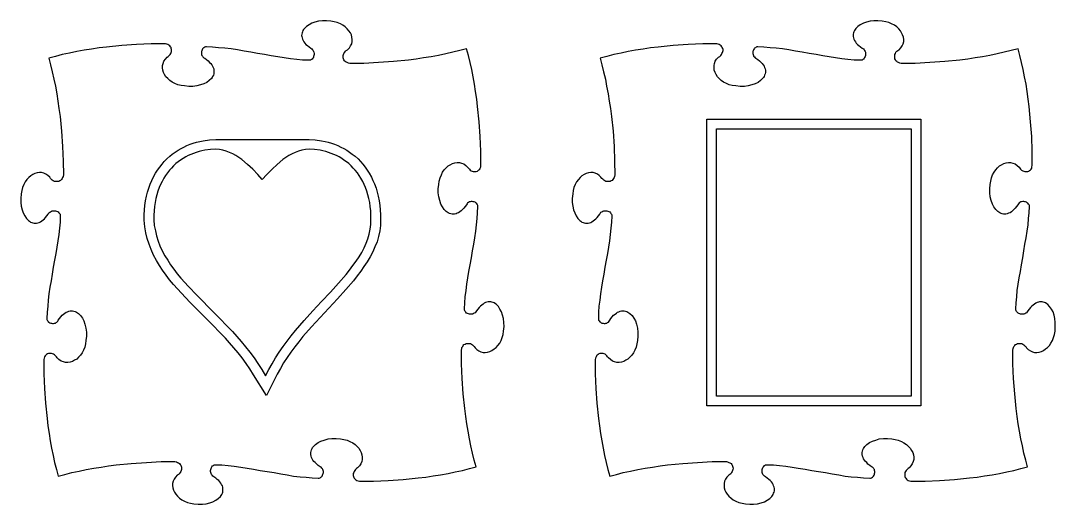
# Model space of a CAD drawing. Extents: x -562 to 1139, y -847 to -647.
# Drawn here: x -562.2 to -134, y -846.6 to -646.5 of the extents above; entities that cross this region are included whole.
import ezdxf

# ---------------------------------------------------------------- set-up
doc = ezdxf.new("R2010")
doc.units = 0
doc.layers.get('0').update_dxf_attribs({"linetype": 'CONTINUOUS'})

# ---------------------------------------------------------------- blocks, each defined once
blk = doc.blocks.new('WMF2')
at = {"color": 29}
for points in [[(128.95, -17.76), (125.17, -17.2), (121.53, -16.5), (118.04, -15.94), (114.54, -15.38), (111.04, -14.96), (107.69, -14.68), (104.47, -14.41), (101.11, -14.27), (100.56, -14.27), (100.14, -14.41), (99.72, -14.68), (99.3, -14.96), (99.02, -15.38), (98.74, -15.8), (98.6, -16.36), (98.46, -16.78), (98.32, -17.34), (98.32, -17.9), (98.46, -18.32), (98.6, -18.88), (98.88, -19.3), (99.16, -19.72), (99.58, -20.14), (100.14, -20.42), (101.11, -21.12), (101.95, -21.82), (102.79, -22.66), (103.49, -23.36), (104.05, -24.05), (104.47, -24.75), (104.75, -25.45), (105.03, -26.15), (105.17, -26.99), (105.17, -27.69), (105.17, -28.25), (105.03, -28.95), (104.89, -29.65), (104.47, -30.35), (104.19, -30.91), (103.77, -31.47), (102.65, -32.59), (101.25, -33.57), (99.58, -34.4), (97.9, -34.96), (95.8, -35.52), (93.7, -35.8), (91.46, -35.8), (89.09, -35.52), (87.27, -35.24), (85.45, -34.82), (83.91, -34.12), (82.37, -33.43), (81.12, -32.59), (80, -31.47), (79.02, -30.49), (78.32, -29.23), (77.76, -28.11), (77.34, -26.85), (77.2, -25.59), (77.2, -24.33), (77.48, -23.22), (77.9, -21.96), (78.74, -20.84), (79.72, -19.86), (80.28, -19.44), (80.84, -18.88), (81.26, -18.46), (81.68, -17.9), (81.81, -17.34), (82.09, -16.78), (82.09, -16.22), (82.09, -15.66), (81.95, -15.1), (81.81, -14.54), (81.54, -14.13), (81.12, -13.71), (80.7, -13.29), (80.14, -13.01), (79.44, -12.73), (78.74, -12.59), (71.05, -12.59), (63.07, -13.01), (54.96, -13.57), (46.71, -14.41), (42.66, -14.82), (38.6, -15.52), (34.54, -16.08), (30.49, -16.78), (26.57, -17.62), (22.66, -18.46), (18.88, -19.44), (15.24, -20.42), (16.22, -24.05), (17.2, -27.83), (18.04, -31.75), (18.88, -35.66), (19.58, -39.72), (20.28, -43.77), (20.84, -47.83), (21.4, -52.03), (22.24, -60.14), (22.8, -68.39), (23.08, -76.36), (23.22, -83.91), (23.08, -84.75), (22.8, -85.31), (22.52, -85.87), (22.24, -86.43), (21.68, -86.85), (21.26, -87.13), (20.7, -87.41), (20.14, -87.55), (19.58, -87.55), (18.88, -87.55), (18.32, -87.41), (17.76, -87.13), (17.2, -86.71), (16.64, -86.29), (16.22, -85.87), (15.8, -85.17), (14.82, -84.19), (13.71, -83.49), (12.59, -82.93), (11.33, -82.65), (10.21, -82.65), (8.95, -82.79), (7.69, -83.07), (6.57, -83.63), (5.45, -84.47), (4.34, -85.31), (3.36, -86.43), (2.38, -87.69), (1.68, -89.09), (0.98, -90.77), (0.56, -92.44), (0.28, -94.26), (0, -96.64), (0.14, -98.88), (0.28, -100.97), (0.84, -102.93), (1.4, -104.61), (2.24, -106.15), (3.08, -107.55), (4.2, -108.67), (4.76, -109.09), (5.31, -109.51), (6.01, -109.79), (6.57, -109.93), (7.27, -110.07), (7.97, -110.21), (8.67, -110.07), (9.37, -109.93), (10.07, -109.79), (10.77, -109.37), (11.47, -108.95), (12.17, -108.39), (12.87, -107.83), (13.57, -106.99), (14.27, -106.15), (14.96, -105.17), (15.38, -104.61), (15.8, -104.19), (16.22, -103.91), (16.78, -103.63), (17.2, -103.49), (17.76, -103.35), (18.32, -103.35), (18.88, -103.49), (19.44, -103.63), (20, -103.77), (20.42, -104.05), (20.84, -104.47), (21.12, -104.89), (21.4, -105.31), (21.54, -105.73), (21.54, -106.29), (21.4, -109.51), (21.12, -112.86), (20.7, -116.22), (20.28, -119.72), (19.72, -123.21), (19.16, -126.71), (18.46, -130.34), (17.76, -134.12), (17.2, -137.9), (16.5, -141.53), (15.94, -145.03), (15.38, -148.53), (14.96, -152.02), (14.68, -155.38), (14.41, -158.59), (14.27, -161.95), (14.27, -162.51), (14.41, -162.93), (14.68, -163.35), (14.96, -163.77), (15.38, -164.05), (15.8, -164.33), (16.36, -164.47), (16.78, -164.61), (17.34, -164.75), (17.9, -164.75), (18.32, -164.61), (18.88, -164.47), (19.3, -164.19), (19.72, -163.91), (20.14, -163.49), (20.42, -162.93), (21.12, -161.95), (21.82, -161.11), (22.66, -160.27), (23.36, -159.57), (24.05, -159.01), (24.75, -158.59), (25.45, -158.32), (26.15, -158.04), (26.99, -157.9), (27.69, -157.9), (28.25, -157.9), (28.95, -158.04), (29.65, -158.18), (30.35, -158.59), (30.91, -158.87), (31.47, -159.29), (32.59, -160.41), (33.57, -161.81), (34.4, -163.35), (34.96, -165.17), (35.52, -167.27), (35.8, -169.36), (35.8, -171.6), (35.52, -173.98), (35.24, -175.8), (34.82, -177.62), (34.12, -179.15), (33.43, -180.69), (32.59, -181.95), (31.47, -183.07), (30.49, -184.05), (29.23, -184.75), (28.11, -185.31), (26.85, -185.73), (25.59, -185.87), (24.33, -185.87), (23.22, -185.59), (21.96, -185.17), (20.84, -184.33), (19.86, -183.35), (19.44, -182.79), (18.88, -182.23), (18.46, -181.81), (17.9, -181.39), (17.34, -181.25), (16.78, -180.97), (16.22, -180.97), (15.66, -180.97), (15.1, -181.11), (14.54, -181.25), (14.13, -181.53), (13.71, -181.95), (13.29, -182.37), (13.01, -182.93), (12.73, -183.63), (12.59, -184.33), (12.59, -192.02), (13.01, -199.99), (13.57, -208.1), (14.41, -216.35), (14.82, -220.41), (15.52, -224.47), (16.08, -228.52), (16.78, -232.58), (17.62, -236.49), (18.46, -240.41), (19.44, -244.19), (20.42, -247.82), (24.05, -246.84), (27.83, -245.86), (31.75, -245.03), (35.66, -244.19), (39.72, -243.49), (43.77, -242.79), (47.83, -242.23), (52.03, -241.67), (60.14, -240.83), (68.39, -240.27), (76.36, -239.85), (83.91, -239.85), (84.75, -239.99), (85.31, -240.27), (85.87, -240.55), (86.43, -240.83), (86.85, -241.39), (87.13, -241.81), (87.41, -242.37), (87.55, -242.93), (87.55, -243.49), (87.55, -244.19), (87.41, -244.75), (87.13, -245.3), (86.71, -245.86), (86.29, -246.42), (85.87, -246.84), (85.17, -247.26), (84.19, -248.24), (83.49, -249.36), (82.93, -250.48), (82.65, -251.74), (82.65, -252.86), (82.79, -254.12), (83.07, -255.37), (83.63, -256.49), (84.47, -257.61), (85.31, -258.73), (86.43, -259.71), (87.69, -260.69), (89.09, -261.39), (90.77, -262.09), (92.44, -262.51), (94.26, -262.79), (96.64, -263.07), (98.88, -262.93), (100.97, -262.79), (102.93, -262.23), (104.61, -261.67), (106.15, -260.83), (107.55, -259.99), (108.67, -258.87), (109.09, -258.31), (109.51, -257.75), (109.79, -257.05), (109.93, -256.49), (110.07, -255.79), (110.07, -255.09), (110.07, -254.4), (109.93, -253.7), (109.79, -253), (109.37, -252.3), (108.95, -251.6), (108.39, -250.9), (107.83, -250.2), (106.99, -249.5), (106.15, -248.8), (105.17, -248.1), (104.61, -247.68), (104.19, -247.26), (103.91, -246.84), (103.63, -246.28), (103.49, -245.86), (103.35, -245.3), (103.35, -244.75), (103.49, -244.19), (103.63, -243.63), (103.77, -243.07), (104.05, -242.65), (104.47, -242.23), (104.89, -241.95), (105.31, -241.67), (105.73, -241.53), (106.29, -241.53), (109.51, -241.67), (112.86, -241.95), (116.22, -242.37), (119.72, -242.79), (123.21, -243.35), (126.71, -243.91), (130.34, -244.61), (134.12, -245.3), (137.9, -245.86), (141.53, -246.56), (145.03, -247.12), (148.53, -247.68), (152.02, -248.1), (155.38, -248.38), (158.59, -248.66), (161.95, -248.8), (162.51, -248.8), (162.93, -248.66), (163.35, -248.38), (163.77, -248.1), (164.05, -247.68), (164.33, -247.26), (164.47, -246.7), (164.61, -246.28), (164.75, -245.72), (164.75, -245.16), (164.61, -244.75), (164.47, -244.19), (164.19, -243.77), (163.91, -243.35), (163.49, -242.93), (162.93, -242.65), (161.95, -241.95), (161.11, -241.25), (160.27, -240.41), (159.57, -239.71), (159.01, -239.01), (158.59, -238.31), (158.32, -237.61), (158.04, -236.91), (157.9, -236.07), (157.9, -235.38), (157.9, -234.82), (158.04, -234.12), (158.18, -233.42), (158.59, -232.72), (158.87, -232.16), (159.29, -231.6), (160.41, -230.48), (161.81, -229.5), (163.35, -228.66), (165.17, -228.1), (167.27, -227.54), (169.36, -227.26), (171.6, -227.26), (173.98, -227.54), (175.8, -227.82), (177.62, -228.24), (179.15, -228.94), (180.69, -229.64), (181.95, -230.48), (183.07, -231.6), (184.05, -232.58), (184.75, -233.84), (185.31, -234.96), (185.73, -236.21), (185.87, -237.47), (185.87, -238.73), (185.59, -239.85), (185.17, -241.11), (184.33, -242.23), (183.35, -243.21), (182.79, -243.63), (182.23, -244.19), (181.81, -244.61), (181.39, -245.16), (181.25, -245.72), (180.97, -246.28), (180.97, -246.84), (180.97, -247.4), (181.11, -247.96), (181.25, -248.52), (181.53, -248.94), (181.95, -249.36), (182.37, -249.78), (182.93, -250.06), (183.63, -250.34), (184.33, -250.48), (192.02, -250.48), (199.99, -250.06), (208.1, -249.5), (216.35, -248.66), (220.41, -248.24), (224.47, -247.54), (228.52, -246.98), (232.58, -246.28), (236.49, -245.44), (240.41, -244.61), (244.19, -243.63), (247.82, -242.65), (246.84, -239.01), (245.86, -235.24), (245.03, -231.32), (244.19, -227.4), (243.49, -223.35), (242.79, -219.29), (242.23, -215.24), (241.67, -211.04), (240.83, -202.93), (240.27, -194.68), (239.85, -186.71), (239.85, -179.15), (239.99, -178.31), (240.13, -177.76), (240.55, -177.2), (240.83, -176.64), (241.25, -176.22), (241.81, -175.94), (242.37, -175.66), (242.93, -175.52), (243.49, -175.52), (244.19, -175.52), (244.75, -175.66), (245.3, -175.94), (245.86, -176.36), (246.42, -176.78), (246.84, -177.2), (247.26, -177.89), (248.24, -178.87), (249.36, -179.57), (250.48, -180.13), (251.74, -180.41), (252.86, -180.41), (254.12, -180.27), (255.37, -179.99), (256.49, -179.43), (257.61, -178.59), (258.73, -177.76), (259.71, -176.64), (260.69, -175.38), (261.39, -173.98), (262.09, -172.3), (262.51, -170.62), (262.79, -168.8), (263.07, -166.43), (262.93, -164.19), (262.79, -162.09), (262.23, -160.13), (261.67, -158.46), (260.83, -156.92), (259.99, -155.52), (258.87, -154.4), (258.31, -153.98), (257.75, -153.56), (257.05, -153.28), (256.49, -153.14), (255.79, -153), (255.09, -152.86), (254.4, -153), (253.7, -153.14), (253, -153.28), (252.3, -153.7), (251.6, -154.12), (250.9, -154.68), (250.2, -155.24), (249.5, -156.08), (248.8, -156.92), (248.1, -157.9), (247.68, -158.46), (247.26, -158.87), (246.84, -159.15), (246.28, -159.43), (245.86, -159.57), (245.3, -159.71), (244.75, -159.71), (244.19, -159.57), (243.63, -159.43), (243.07, -159.29), (242.65, -159.01), (242.23, -158.59), (241.95, -158.18), (241.67, -157.76), (241.53, -157.34), (241.53, -156.78), (241.67, -153.56), (241.95, -150.2), (242.37, -146.85), (242.79, -143.35), (243.35, -139.85), (243.91, -136.36), (244.61, -132.72), (245.3, -128.95), (245.86, -125.17), (246.56, -121.53), (247.12, -118.04), (247.68, -114.54), (248.1, -111.04), (248.38, -107.69), (248.66, -104.47), (248.8, -101.11), (248.8, -100.56), (248.66, -100.14), (248.38, -99.72), (248.1, -99.3), (247.68, -99.02), (247.26, -98.74), (246.7, -98.6), (246.28, -98.46), (245.72, -98.32), (245.16, -98.32), (244.61, -98.46), (244.19, -98.6), (243.77, -98.88), (243.21, -99.16), (242.93, -99.58), (242.65, -100.14), (241.95, -101.11), (241.25, -101.95), (240.41, -102.79), (239.71, -103.49), (239.01, -104.05), (238.31, -104.47), (237.61, -104.75), (236.91, -105.03), (236.07, -105.17), (235.38, -105.17), (234.82, -105.17), (234.12, -105.03), (233.42, -104.89), (232.72, -104.47), (232.16, -104.19), (231.6, -103.77), (230.48, -102.65), (229.5, -101.25), (228.66, -99.72), (228.1, -97.9), (227.54, -95.8), (227.26, -93.7), (227.26, -91.46), (227.54, -89.09), (227.82, -87.27), (228.24, -85.45), (228.94, -83.91), (229.64, -82.37), (230.48, -81.12), (231.6, -80), (232.58, -79.02), (233.7, -78.32), (234.96, -77.76), (236.21, -77.34), (237.47, -77.2), (238.73, -77.2), (239.85, -77.48), (241.11, -77.9), (242.23, -78.74), (243.21, -79.72), (243.63, -80.28), (244.19, -80.84), (244.61, -81.26), (245.16, -81.68), (245.72, -81.81), (246.28, -82.09), (246.84, -82.09), (247.4, -82.09), (247.96, -81.95), (248.52, -81.81), (248.94, -81.54), (249.36, -81.12), (249.78, -80.7), (250.06, -80.14), (250.34, -79.44), (250.48, -78.74), (250.48, -71.05), (250.06, -63.07), (249.5, -54.96), (248.66, -46.71), (248.24, -42.66), (247.54, -38.6), (246.98, -34.54), (246.28, -30.49), (245.44, -26.57), (244.61, -22.66), (243.63, -18.88), (242.65, -15.24), (239.01, -16.22), (235.1, -17.2), (231.32, -18.04), (227.4, -18.88), (223.35, -19.58), (219.29, -20.28), (215.24, -20.84), (211.04, -21.4), (202.93, -22.24), (194.68, -22.8), (186.71, -23.22), (179.15, -23.22), (178.31, -23.08), (177.76, -22.8), (177.06, -22.52), (176.64, -22.24), (176.22, -21.82), (175.94, -21.26), (175.66, -20.7), (175.52, -20.14), (175.52, -19.58), (175.52, -18.88), (175.66, -18.32), (175.94, -17.76), (176.36, -17.2), (176.78, -16.64), (177.2, -16.22), (177.89, -15.8), (178.87, -14.82), (179.57, -13.71), (180.13, -12.59), (180.41, -11.33), (180.41, -10.21), (180.27, -8.95), (179.99, -7.69), (179.43, -6.57), (178.59, -5.45), (177.76, -4.34), (176.64, -3.36), (175.38, -2.38), (173.98, -1.68), (172.3, -0.98), (170.62, -0.56), (168.8, -0.28), (166.43, 0), (164.19, -0.14), (162.09, -0.28), (160.13, -0.84), (158.46, -1.4), (156.92, -2.24), (155.52, -3.08), (154.4, -4.2), (153.98, -4.76), (153.56, -5.31), (153.28, -6.01), (153.14, -6.57), (153, -7.27), (152.86, -7.97), (153, -8.67), (153.14, -9.37), (153.28, -10.07), (153.7, -10.77), (154.12, -11.47), (154.68, -12.17), (155.24, -12.87), (156.08, -13.57), (156.92, -14.27), (157.9, -14.96), (158.46, -15.38), (158.87, -15.8), (159.15, -16.22), (159.43, -16.78), (159.57, -17.2), (159.71, -17.76), (159.71, -18.32), (159.57, -18.88), (159.43, -19.44), (159.29, -20), (159.01, -20.42), (158.59, -20.84), (158.18, -21.12), (157.76, -21.4), (157.34, -21.54), (156.78, -21.54), (153.42, -21.4), (150.2, -21.12), (146.85, -20.7), (143.35, -20.28), (139.85, -19.72), (136.36, -19.16), (132.72, -18.46), (128.95, -17.76), (128.95, -17.76)], [(429.07, -17.76), (425.3, -17.2), (421.66, -16.5), (418.03, -15.94), (414.53, -15.38), (411.17, -14.96), (407.82, -14.68), (404.46, -14.41), (401.24, -14.27), (400.68, -14.27), (400.26, -14.41), (399.84, -14.68), (399.42, -14.96), (399.14, -15.38), (398.86, -15.8), (398.59, -16.36), (398.45, -16.78), (398.45, -17.34), (398.45, -17.9), (398.59, -18.32), (398.73, -18.88), (398.86, -19.3), (399.28, -19.72), (399.7, -20.14), (400.12, -20.42), (401.24, -21.12), (402.08, -21.82), (402.92, -22.66), (403.48, -23.36), (404.04, -24.05), (404.6, -24.75), (404.88, -25.45), (405.16, -26.15), (405.3, -26.99), (405.3, -27.69), (405.3, -28.25), (405.16, -28.95), (404.88, -29.65), (404.6, -30.35), (404.32, -30.91), (403.76, -31.47), (402.64, -32.59), (401.38, -33.57), (399.7, -34.4), (397.89, -34.96), (395.93, -35.52), (393.83, -35.8), (391.59, -35.8), (389.21, -35.52), (387.26, -35.24), (385.58, -34.82), (384.04, -34.12), (382.5, -33.43), (381.24, -32.59), (380.12, -31.47), (379.15, -30.49), (378.45, -29.23), (377.89, -28.11), (377.47, -26.85), (377.33, -25.59), (377.33, -24.33), (377.61, -23.22), (378.03, -21.96), (378.73, -20.84), (379.7, -19.86), (380.4, -19.44), (380.96, -18.88), (381.38, -18.46), (381.66, -17.9), (381.94, -17.34), (382.08, -16.78), (382.22, -16.22), (382.22, -15.66), (382.08, -15.1), (381.8, -14.54), (381.52, -14.13), (381.24, -13.71), (380.68, -13.29), (380.12, -13.01), (379.57, -12.73), (378.87, -12.59), (371.17, -12.59), (363.2, -13.01), (355.09, -13.57), (346.84, -14.41), (342.78, -14.82), (338.73, -15.52), (334.67, -16.08), (330.62, -16.78), (326.7, -17.62), (322.78, -18.46), (319.01, -19.44), (315.37, -20.42), (316.35, -24.05), (317.19, -27.83), (318.17, -31.75), (318.87, -35.66), (319.71, -39.72), (320.27, -43.77), (320.97, -47.83), (321.53, -52.03), (322.36, -60.14), (322.92, -68.39), (323.2, -76.36), (323.34, -83.91), (323.2, -84.75), (322.92, -85.31), (322.64, -85.87), (322.22, -86.43), (321.81, -86.85), (321.39, -87.13), (320.83, -87.41), (320.27, -87.55), (319.57, -87.55), (319.01, -87.55), (318.45, -87.41), (317.89, -87.13), (317.33, -86.71), (316.77, -86.29), (316.21, -85.87), (315.79, -85.17), (314.81, -84.19), (313.83, -83.49), (312.71, -82.93), (311.46, -82.65), (310.2, -82.65), (309.08, -82.79), (307.82, -83.07), (306.7, -83.63), (305.44, -84.47), (304.46, -85.31), (303.48, -86.43), (302.51, -87.69), (301.81, -89.09), (301.11, -90.77), (300.69, -92.44), (300.41, -94.26), (300.13, -96.64), (300.13, -98.88), (300.41, -100.97), (300.83, -102.93), (301.53, -104.61), (302.37, -106.15), (303.2, -107.55), (304.32, -108.67), (304.88, -109.09), (305.44, -109.51), (306.14, -109.79), (306.7, -109.93), (307.4, -110.07), (308.1, -110.21), (308.8, -110.07), (309.5, -109.93), (310.2, -109.79), (310.9, -109.37), (311.6, -108.95), (312.3, -108.39), (312.99, -107.83), (313.69, -106.99), (314.39, -106.15), (315.09, -105.17), (315.51, -104.61), (315.79, -104.19), (316.35, -103.91), (316.77, -103.63), (317.33, -103.49), (317.89, -103.35), (318.45, -103.35), (319.01, -103.49), (319.57, -103.63), (320.13, -103.77), (320.55, -104.05), (320.97, -104.47), (321.25, -104.89), (321.53, -105.31), (321.67, -105.73), (321.67, -106.29), (321.53, -109.51), (321.25, -112.86), (320.83, -116.22), (320.41, -119.72), (319.85, -123.21), (319.29, -126.71), (318.59, -130.34), (317.89, -134.12), (317.33, -137.9), (316.63, -141.53), (316.07, -145.03), (315.51, -148.53), (315.09, -152.02), (314.67, -155.38), (314.53, -158.59), (314.39, -161.95), (314.39, -162.51), (314.53, -162.93), (314.81, -163.35), (315.09, -163.77), (315.51, -164.05), (315.93, -164.33), (316.35, -164.47), (316.91, -164.61), (317.47, -164.75), (318.03, -164.75), (318.45, -164.61), (319.01, -164.47), (319.43, -164.19), (319.85, -163.91), (320.27, -163.49), (320.55, -162.93), (321.25, -161.95), (321.94, -161.11), (322.64, -160.27), (323.48, -159.57), (324.18, -159.01), (324.88, -158.59), (325.58, -158.32), (326.28, -158.04), (326.98, -157.9), (327.68, -157.9), (328.38, -157.9), (329.08, -158.04), (329.78, -158.18), (330.34, -158.59), (331.04, -158.87), (331.59, -159.29), (332.71, -160.41), (333.69, -161.81), (334.53, -163.35), (335.09, -165.17), (335.65, -167.27), (335.79, -169.36), (335.93, -171.6), (335.65, -173.98), (335.37, -175.8), (334.95, -177.62), (334.25, -179.15), (333.55, -180.69), (332.57, -181.95), (331.59, -183.07), (330.48, -184.05), (329.36, -184.75), (328.24, -185.31), (326.98, -185.73), (325.72, -185.87), (324.46, -185.87), (323.2, -185.59), (322.08, -185.17), (320.97, -184.33), (319.85, -183.35), (319.43, -182.79), (319.01, -182.23), (318.45, -181.81), (318.03, -181.39), (317.47, -181.25), (316.91, -180.97), (316.21, -180.97), (315.65, -180.97), (315.23, -181.11), (314.67, -181.25), (314.25, -181.53), (313.69, -181.95), (313.41, -182.37), (313.13, -182.93), (312.85, -183.63), (312.71, -184.33), (312.71, -192.02), (312.99, -199.99), (313.55, -208.1), (314.39, -216.35), (314.95, -220.41), (315.51, -224.47), (316.21, -228.52), (316.91, -232.58), (317.75, -236.49), (318.59, -240.41), (319.57, -244.19), (320.55, -247.82), (324.18, -246.84), (327.96, -245.86), (331.87, -245.03), (335.79, -244.19), (339.85, -243.49), (343.9, -242.79), (347.96, -242.23), (352.01, -241.67), (360.27, -240.83), (368.38, -240.27), (376.35, -239.85), (384.04, -239.85), (384.74, -239.99), (385.44, -240.27), (386, -240.55), (386.56, -240.83), (386.98, -241.39), (387.26, -241.81), (387.4, -242.37), (387.54, -242.93), (387.68, -243.49), (387.54, -244.19), (387.4, -244.75), (387.26, -245.3), (386.84, -245.86), (386.42, -246.42), (385.86, -246.84), (385.3, -247.26), (384.32, -248.24), (383.62, -249.36), (383.06, -250.48), (382.78, -251.74), (382.78, -252.86), (382.92, -254.12), (383.2, -255.37), (383.76, -256.49), (384.46, -257.61), (385.44, -258.73), (386.56, -259.71), (387.82, -260.69), (389.21, -261.39), (390.75, -262.09), (392.57, -262.51), (394.39, -262.79), (396.77, -263.07), (398.86, -262.93), (400.96, -262.79), (402.92, -262.23), (404.74, -261.67), (406.28, -260.83), (407.68, -259.99), (408.79, -258.87), (409.21, -258.31), (409.49, -257.75), (409.77, -257.05), (410.05, -256.49), (410.19, -255.79), (410.19, -255.09), (410.19, -254.4), (410.05, -253.7), (409.77, -253), (409.49, -252.3), (409.07, -251.6), (408.51, -250.9), (407.96, -250.2), (407.12, -249.5), (406.28, -248.8), (405.3, -248.1), (404.74, -247.68), (404.32, -247.26), (403.9, -246.84), (403.76, -246.28), (403.48, -245.86), (403.48, -245.3), (403.48, -244.75), (403.48, -244.19), (403.76, -243.63), (403.9, -243.07), (404.18, -242.65), (404.6, -242.23), (404.88, -241.95), (405.3, -241.67), (405.86, -241.53), (406.42, -241.53), (409.63, -241.67), (412.99, -241.95), (416.35, -242.37), (419.84, -242.79), (423.2, -243.35), (426.84, -243.91), (430.47, -244.61), (434.25, -245.3), (438.02, -245.86), (441.66, -246.56), (445.16, -247.12), (448.65, -247.68), (452.01, -248.1), (455.37, -248.38), (458.72, -248.66), (462.08, -248.8), (462.5, -248.8), (463.06, -248.66), (463.48, -248.38), (463.76, -248.1), (464.18, -247.68), (464.46, -247.26), (464.6, -246.7), (464.74, -246.28), (464.88, -245.72), (464.88, -245.16), (464.74, -244.75), (464.6, -244.19), (464.32, -243.77), (464.04, -243.35), (463.62, -242.93), (463.06, -242.65), (462.08, -241.95), (461.1, -241.25), (460.4, -240.41), (459.7, -239.71), (459.14, -239.01), (458.72, -238.31), (458.44, -237.61), (458.16, -236.91), (458.02, -236.07), (457.88, -235.38), (458.02, -234.82), (458.16, -234.12), (458.3, -233.42), (458.58, -232.72), (459, -232.16), (459.42, -231.6), (460.54, -230.48), (461.94, -229.5), (463.48, -228.66), (465.3, -228.1), (467.25, -227.54), (469.49, -227.26), (471.73, -227.26), (474.11, -227.54), (475.92, -227.82), (477.6, -228.24), (479.28, -228.94), (480.68, -229.64), (482.08, -230.48), (483.2, -231.6), (484.04, -232.58), (484.88, -233.84), (485.43, -234.96), (485.85, -236.21), (485.99, -237.47), (485.99, -238.73), (485.71, -239.85), (485.16, -241.11), (484.46, -242.23), (483.48, -243.21), (482.92, -243.63), (482.36, -244.19), (481.94, -244.61), (481.52, -245.16), (481.24, -245.72), (481.1, -246.28), (481.1, -246.84), (481.1, -247.4), (481.24, -247.96), (481.38, -248.52), (481.66, -248.94), (482.08, -249.36), (482.5, -249.78), (483.06, -250.06), (483.76, -250.34), (484.46, -250.48), (492.15, -250.48), (499.98, -250.06), (508.23, -249.5), (516.34, -248.66), (520.54, -248.24), (524.59, -247.54), (528.65, -246.98), (532.71, -246.28), (536.62, -245.44), (540.4, -244.61), (544.31, -243.63), (547.95, -242.65), (546.97, -239.01), (545.99, -235.24), (545.15, -231.32), (544.31, -227.4), (543.61, -223.35), (542.92, -219.29), (542.36, -215.24), (541.8, -211.04), (540.96, -202.93), (540.26, -194.68), (539.98, -186.71), (539.98, -179.15), (540.12, -178.31), (540.26, -177.76), (540.54, -177.2), (540.96, -176.64), (541.38, -176.22), (541.94, -175.94), (542.5, -175.66), (543.05, -175.52), (543.61, -175.52), (544.17, -175.52), (544.87, -175.66), (545.43, -175.94), (545.99, -176.36), (546.55, -176.78), (546.97, -177.2), (547.39, -177.89), (548.37, -178.87), (549.49, -179.57), (550.61, -180.13), (551.73, -180.41), (552.98, -180.41), (554.24, -180.27), (555.5, -179.99), (556.62, -179.43), (557.74, -178.59), (558.86, -177.76), (559.84, -176.64), (560.68, -175.38), (561.52, -173.98), (562.08, -172.3), (562.63, -170.62), (562.91, -168.8), (563.05, -166.43), (563.05, -164.19), (562.77, -162.09), (562.35, -160.13), (561.8, -158.46), (560.96, -156.92), (559.98, -155.52), (559, -154.4), (558.44, -153.98), (557.74, -153.56), (557.18, -153.28), (556.48, -153.14), (555.92, -153), (555.22, -152.86), (554.52, -153), (553.82, -153.14), (553.12, -153.28), (552.43, -153.7), (551.73, -154.12), (551.03, -154.68), (550.19, -155.24), (549.49, -156.08), (548.79, -156.92), (548.09, -157.9), (547.81, -158.46), (547.39, -158.87), (546.97, -159.15), (546.41, -159.43), (545.85, -159.57), (545.29, -159.71), (544.73, -159.71), (544.17, -159.57), (543.75, -159.43), (543.19, -159.29), (542.78, -159.01), (542.36, -158.59), (541.94, -158.18), (541.8, -157.76), (541.66, -157.34), (541.52, -156.78), (541.8, -153.56), (542.08, -150.2), (542.36, -146.85), (542.92, -143.35), (543.47, -139.85), (544.03, -136.36), (544.73, -132.72), (545.29, -128.95), (545.99, -125.17), (546.55, -121.53), (547.25, -118.04), (547.67, -114.54), (548.23, -111.04), (548.51, -107.69), (548.79, -104.47), (548.93, -101.11), (548.93, -100.56), (548.79, -100.14), (548.51, -99.72), (548.09, -99.3), (547.81, -99.02), (547.39, -98.74), (546.83, -98.6), (546.41, -98.46), (545.85, -98.32), (545.29, -98.32), (544.73, -98.46), (544.31, -98.6), (543.75, -98.88), (543.33, -99.16), (543.05, -99.58), (542.64, -100.14), (541.94, -101.11), (541.24, -101.95), (540.54, -102.79), (539.84, -103.49), (539.14, -104.05), (538.44, -104.47), (537.6, -104.75), (536.9, -105.03), (536.2, -105.17), (535.5, -105.17), (534.8, -105.17), (534.1, -105.03), (533.54, -104.89), (532.85, -104.47), (532.29, -104.19), (531.73, -103.77), (530.61, -102.65), (529.63, -101.25), (528.79, -99.72), (528.09, -97.9), (527.67, -95.8), (527.39, -93.7), (527.39, -91.46), (527.53, -89.09), (527.95, -87.27), (528.37, -85.45), (528.93, -83.91), (529.77, -82.37), (530.61, -81.12), (531.59, -80), (532.71, -79.02), (533.82, -78.32), (535.08, -77.76), (536.34, -77.34), (537.6, -77.2), (538.72, -77.2), (539.98, -77.48), (541.24, -77.9), (542.36, -78.74), (543.33, -79.72), (543.75, -80.28), (544.17, -80.84), (544.73, -81.26), (545.29, -81.68), (545.85, -81.81), (546.41, -82.09), (546.97, -82.09), (547.53, -82.09), (548.09, -81.95), (548.65, -81.81), (549.07, -81.54), (549.49, -81.12), (549.91, -80.7), (550.19, -80.14), (550.33, -79.44), (550.47, -78.74), (550.47, -71.05), (550.19, -63.07), (549.63, -54.96), (548.79, -46.71), (548.23, -42.66), (547.67, -38.6), (547.11, -34.54), (546.27, -30.49), (545.57, -26.57), (544.73, -22.66), (543.75, -18.88), (542.78, -15.24), (539, -16.22), (535.22, -17.2), (531.45, -18.04), (527.39, -18.88), (523.48, -19.58), (519.42, -20.28), (515.36, -20.84), (511.17, -21.4), (502.92, -22.24), (494.81, -22.8), (486.83, -23.22), (479.14, -23.22), (478.44, -23.08), (477.74, -22.8), (477.18, -22.52), (476.76, -22.24), (476.34, -21.82), (476.06, -21.26), (475.78, -20.7), (475.65, -20.14), (475.65, -19.58), (475.65, -18.88), (475.78, -18.32), (476.06, -17.76), (476.34, -17.2), (476.76, -16.64), (477.32, -16.22), (478.02, -15.8), (479, -14.82), (479.7, -13.71), (480.26, -12.59), (480.54, -11.33), (480.54, -10.21), (480.4, -8.95), (479.98, -7.69), (479.42, -6.57), (478.72, -5.45), (477.88, -4.34), (476.76, -3.36), (475.51, -2.38), (473.97, -1.68), (472.43, -0.98), (470.75, -0.56), (468.79, -0.28), (466.55, 0), (464.32, -0.14), (462.22, -0.28), (460.26, -0.84), (458.58, -1.4), (456.9, -2.24), (455.65, -3.08), (454.53, -4.2), (454.11, -4.76), (453.69, -5.31), (453.41, -6.01), (453.27, -6.57), (453.13, -7.27), (452.99, -7.97), (453.13, -8.67), (453.27, -9.37), (453.41, -10.07), (453.69, -10.77), (454.25, -11.47), (454.67, -12.17), (455.37, -12.87), (456.07, -13.57), (457.04, -14.27), (458.02, -14.96), (458.58, -15.38), (459, -15.8), (459.28, -16.22), (459.56, -16.78), (459.7, -17.2), (459.84, -17.76), (459.84, -18.32), (459.7, -18.88), (459.56, -19.44), (459.28, -20), (459, -20.42), (458.72, -20.84), (458.3, -21.12), (457.88, -21.4), (457.46, -21.54), (456.9, -21.54), (453.55, -21.4), (450.19, -21.12), (446.84, -20.7), (443.48, -20.28), (439.98, -19.72), (436.49, -19.16), (432.85, -18.46), (429.07, -17.76), (429.07, -17.76)], [(378.73, -58.74), (484.6, -58.74), (484.6, -204.33), (378.73, -204.33), (378.73, -58.74), (378.73, -58.74)], [(72.44, -108.25), (72.72, -111.32), (73.28, -114.26), (73.98, -117.06), (74.82, -119.86), (75.8, -122.51), (77.06, -125.17), (78.46, -127.83), (80, -130.34), (81.54, -132.72), (83.35, -135.24), (85.17, -137.62), (87.13, -139.99), (91.32, -144.61), (95.8, -149.36), (105.31, -158.87), (115.24, -169.08), (117.62, -171.74), (120, -174.54), (122.37, -177.34), (124.61, -180.27), (126.99, -183.35), (129.09, -186.43), (131.18, -189.78), (133.28, -193.14), (134.96, -189.78), (136.78, -186.57), (138.6, -183.35), (140.69, -180.27), (142.79, -177.2), (145.03, -174.26), (147.27, -171.46), (149.5, -168.52), (154.26, -163.07), (159.01, -157.9), (163.77, -152.72), (168.52, -147.69), (173, -142.79), (177.06, -138.04), (179.01, -135.66), (180.83, -133.14), (182.51, -130.76), (184.19, -128.39), (185.59, -126.01), (186.85, -123.49), (187.96, -120.97), (188.94, -118.6), (189.64, -116.08), (190.2, -113.42), (190.62, -110.9), (190.62, -108.25), (190.62, -105.73), (190.48, -103.35), (190.2, -101.11), (189.92, -98.88), (189.5, -96.64), (188.94, -94.68), (188.38, -92.72), (187.68, -90.77), (186.85, -89.09), (186.15, -87.41), (185.17, -85.73), (184.19, -84.19), (183.21, -82.79), (182.09, -81.4), (180.97, -80.14), (179.85, -78.88), (178.59, -77.76), (177.34, -76.78), (175.94, -75.8), (174.68, -74.96), (173.28, -74.12), (171.88, -73.42), (170.48, -72.72), (168.94, -72.16), (167.55, -71.61), (166.01, -71.19), (164.47, -70.77), (162.93, -70.49), (159.85, -70.07), (156.92, -69.93), (154.96, -70.07), (153, -70.35), (151.18, -70.91), (149.36, -71.61), (147.69, -72.44), (146.01, -73.28), (144.33, -74.4), (142.65, -75.52), (139.57, -78.18), (136.78, -80.84), (133.98, -83.63), (131.46, -86.43), (129.09, -83.63), (126.29, -80.84), (123.49, -78.18), (120.41, -75.52), (118.74, -74.4), (117.06, -73.28), (115.38, -72.44), (113.7, -71.61), (111.88, -70.91), (110.07, -70.35), (108.11, -70.07), (106.15, -69.93), (103.21, -70.07), (100.14, -70.49), (98.6, -70.77), (97.06, -71.19), (95.52, -71.61), (94.12, -72.16), (92.58, -72.72), (91.19, -73.42), (89.79, -74.12), (88.39, -74.96), (86.99, -75.8), (85.73, -76.78), (84.47, -77.76), (83.21, -78.88), (82.09, -80.14), (80.98, -81.4), (79.86, -82.79), (78.88, -84.19), (77.9, -85.73), (76.92, -87.41), (76.08, -89.09), (75.38, -90.77), (74.68, -92.72), (74.12, -94.68), (73.56, -96.64), (73.14, -98.88), (72.86, -101.11), (72.58, -103.35), (72.44, -105.73), (72.44, -108.25), (72.44, -108.25)]]:
    blk.add_lwpolyline(points, dxfattribs=at)
blk.add_lwpolyline([(373.47, -53.48), (489.86, -53.48), (489.86, -209.59), (373.47, -209.59)], close=True, dxfattribs=at)
blk.add_lwpolyline([(156.9, -64.66), (160.34, -64.82), (163.76, -65.29), (165.63, -65.63), (167.39, -66.11), (169.22, -66.61), (170.82, -67.25), (172.56, -67.88), (174.23, -68.72), (175.81, -69.51), (177.49, -70.52), (178.9, -71.46), (180.46, -72.55), (181.96, -73.71), (183.58, -75.15), (184.9, -76.64), (186.11, -78), (187.42, -79.64), (188.56, -81.27), (189.66, -82.99), (190.87, -85.06), (191.63, -86.9), (192.53, -88.7), (193.39, -91.11), (194, -93.24), (194.63, -95.43), (195.12, -98.07), (195.42, -100.46), (195.72, -102.87), (195.88, -105.58), (195.88, -108.25), (195.88, -111.34), (195.37, -114.4), (194.76, -117.33), (193.93, -120.31), (192.8, -123.04), (191.6, -125.74), (190.21, -128.52), (188.61, -131.24), (186.81, -133.8), (185.11, -136.2), (183.18, -138.87), (181.09, -141.42), (176.94, -146.27), (172.38, -151.27), (167.62, -156.31), (162.89, -161.45), (158.18, -166.58), (153.58, -171.85), (151.41, -174.7), (149.18, -177.5), (147.06, -180.27), (145.04, -183.24), (143.07, -186.13), (141.36, -189.15), (139.6, -192.25), (133.79, -203.88), (126.72, -192.57), (124.68, -189.3), (122.73, -186.44), (120.44, -183.47), (118.27, -180.63), (115.99, -177.94), (113.65, -175.2), (111.39, -172.67), (101.57, -162.57), (92.02, -153.03), (87.46, -148.18), (83.15, -143.44), (81.05, -140.89), (79.13, -138.38), (77.19, -135.69), (75.54, -133.14), (73.88, -130.43), (72.35, -127.52), (70.95, -124.55), (69.83, -121.52), (68.91, -118.45), (68.14, -115.39), (67.51, -112.06), (67.18, -108.49), (67.18, -105.58), (67.34, -102.87), (67.64, -100.46), (67.94, -98.07), (68.44, -95.43), (69.07, -93.24), (69.67, -91.11), (70.47, -88.87), (71.3, -86.9), (72.29, -84.91), (73.41, -82.99), (74.5, -81.27), (75.64, -79.64), (76.95, -78), (78.16, -76.64), (79.49, -75.15), (81.11, -73.71), (82.5, -72.63), (84.01, -71.45), (85.68, -70.45), (87.25, -69.51), (88.83, -68.72), (90.5, -67.88), (92.25, -67.25), (93.85, -66.61), (95.68, -66.11), (97.43, -65.63), (99.31, -65.29), (102.73, -64.82), (106.17, -64.66)], close=True)

msp = doc.modelspace()

# ---------------------------------------------------------------- block references
at = {"xscale": 0.7604668792595028, "yscale": 0.7604668792595028, "zscale": 0.7604668792595028}
msp.add_blockref('WMF2', (-562.16, -646.53), dxfattribs=at)

doc.saveas('drawing.dxf')
